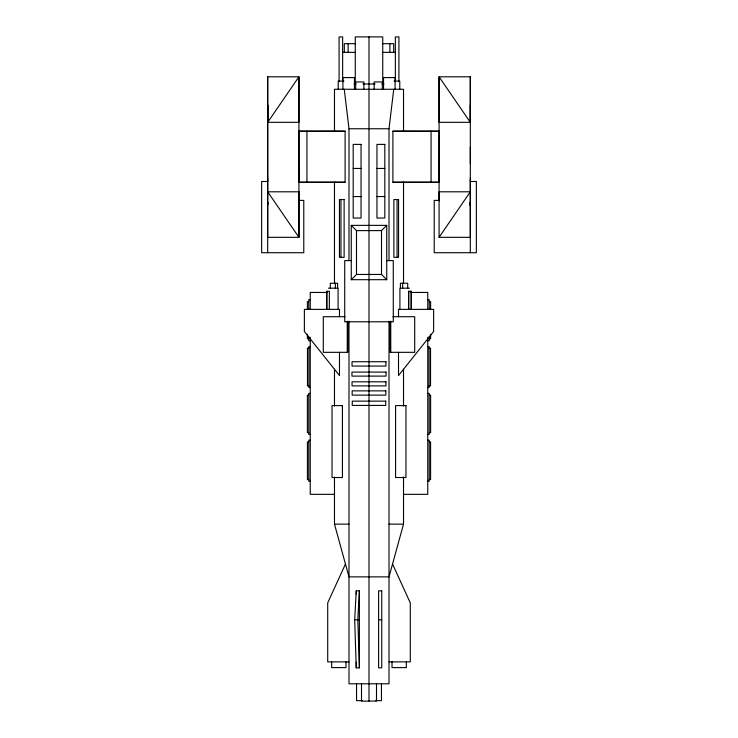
<?xml version="1.0" encoding="UTF-8"?>
<svg xmlns="http://www.w3.org/2000/svg" width="738" height="738" viewBox="0 0 738 738"><rect width="100%" height="100%" fill="white"/><g stroke="black" fill="none" stroke-linecap="round" stroke-linejoin="round"><path stroke-width="1.11" d="M267.682 252.719L267.691 178.153M268.281 203.384L267.682 205.92L267.682 237.313L298.918 237.313L298.918 76.807L267.682 76.807L267.673 181.493L261.639 181.483L261.639 252.719L303.779 252.719L303.779 200.404L298.918 200.404M398.52 352.33L398.511 375.541L433.63 331.51L433.63 309.379L398.511 309.379L398.511 316.713M403.086 131.17L439.092 131.216L439.036 182.258L403.031 182.212M439.092 200.893L439.092 191.797L470.309 191.797L470.318 237.313L439.082 237.313L439.092 76.807L470.318 76.807L470.318 252.719M470.309 178.153L470.309 191.797L439.082 237.313M470.327 163.688L470.327 147.139M470.318 76.807L470.309 122.314L439.073 122.314L439.082 76.807L470.309 122.314L470.318 105.008M354.692 619.819L356.251 590.852L359.388 590.852L359.388 667.853L356.251 667.853L354.692 619.819L359.388 619.819M359.388 590.852L357.819 619.819L359.388 667.853M389.009 260.394L389.009 128.763L393.751 89.27M403.52 477.089L403.52 524.128L389.009 576.867L348.991 576.867L334.48 524.128L334.48 477.089M345.458 564.035L327.709 602.872L327.709 661.875L348.991 661.875M386.74 279.693L381.5 274.453L381.5 230.607L386.74 225.367L351.26 225.367L351.26 279.693L386.74 279.693L386.74 225.367M351.26 279.693L356.5 274.453L356.5 230.607L351.26 225.367M439.092 182.258L392.893 182.258L392.893 131.207L403.52 131.17L403.52 89.27L334.48 89.27L334.48 131.17L345.107 131.207L345.107 182.258L298.908 182.258M392.893 182.258L403.52 182.221L403.52 283.235M334.969 182.212L298.964 182.258L298.908 131.216L334.914 131.17M355.541 43.671L344.305 43.671L344.305 52.361M382.459 43.671L393.695 43.671L393.695 52.361M342.644 52.361L355.264 52.361M382.736 52.361L395.356 52.361M343.926 81.106L338.225 81.106L338.225 89.27M394.074 81.106L399.775 81.106L399.775 89.27M354.019 83.984L356.02 83.984M362.967 83.984L375.033 83.984M381.98 83.984L383.981 83.984M344.249 89.27L348.991 128.763L389.009 128.763M298.908 131.216L345.107 131.207M392.893 131.207L439.092 131.216M353.188 168.448L361.048 168.448M376.952 168.448L384.812 168.448M470.318 181.483L476.361 181.483L476.361 252.719L434.221 252.719L434.221 200.404L439.082 200.404M353.188 196.548L361.048 196.548M376.952 196.548L384.812 196.548M268.475 202.535L267.691 202.535L267.682 76.807M469.525 202.535L470.309 202.535M356.5 230.607L381.5 230.607M351.334 260.615L344.72 260.615L344.72 321.786L393.28 321.786L393.28 260.615L386.666 260.615M356.5 274.453L381.5 274.453M328.502 288.189L338.087 288.189L338.087 309.379M409.498 288.189L399.913 288.189L399.913 309.379M327.414 292.451L310.246 292.451L310.246 309.379M410.586 292.451L427.754 292.451L427.754 309.379M310.246 299.729L308.733 299.729L308.733 309.554M427.754 299.729L429.267 299.729L429.267 309.554M308.733 301.694L307.386 301.694L307.386 309.554M429.267 301.694L430.614 301.694L430.614 309.554M345.033 316.713L323.299 316.713L323.299 352.33L347.847 352.33L347.847 321.307M392.967 316.713L414.701 316.713L414.701 352.33L390.153 352.33L390.153 321.307M308.733 338.751L307.386 338.751L307.386 334.259M429.267 338.751L430.614 338.751L430.614 334.259M310.246 340.707L308.733 340.707L308.733 336.205M427.754 340.707L429.267 340.707L429.267 336.205M310.246 346.565L308.927 346.565L308.927 387.533L310.246 387.533M427.754 346.565L429.073 346.565L429.073 387.533L427.754 387.533M308.927 348.216L307.469 348.216L307.469 385.882L308.927 385.882M429.073 348.216L430.531 348.216L430.531 385.882L429.073 385.882M310.246 393.391L308.788 393.391L308.788 434.368L310.246 434.368M427.754 393.391L429.212 393.391L429.212 434.368L427.754 434.368M308.788 395.134L307.386 395.134L307.386 432.625L308.788 432.625M429.212 395.134L430.614 395.134L430.614 432.625L429.212 432.625M310.246 440.217L308.761 440.217L308.761 481.194L310.246 481.194M427.754 440.217L429.239 440.217L429.239 481.194L427.754 481.194M308.761 441.905L307.414 441.905L307.414 479.515L308.761 479.515M429.239 441.905L430.586 441.905L430.586 479.515L429.239 479.515M334.609 494.331L310.246 494.331L310.246 337.331M403.391 494.331L427.754 494.331L427.754 337.331M334.48 524.128L348.991 524.128M389.009 524.128L403.52 524.128M378.612 619.819L381.749 619.819M389.009 661.875L410.291 661.875L410.291 602.872L392.542 564.035M362.155 700.657L356.546 700.657L356.546 683.794M375.845 700.657L381.454 700.657L381.454 683.794M345.107 182.258L334.48 182.221L334.48 283.235M469.719 203.384L470.318 205.92M339.48 352.33L339.489 375.541L304.37 331.51L304.37 309.379L339.489 309.379L339.489 316.713M431.075 131.207L431.075 182.249M411.389 309.379L411.389 291.27L408.594 291.27L408.594 309.379M411.075 291.27L411.075 309.379M408.704 291.27L408.704 309.379M407.708 288.189L407.708 283.235L400.402 283.235L400.402 288.189M406.334 661.875L406.334 667.604L392.016 667.604L392.016 661.875M403.52 369.249L403.52 405.965M402.662 283.235L402.662 288.189M398.917 81.697L398.917 36.928L395.356 36.928L395.356 81.733M397.044 199.528L397.044 257.35M395.088 89.27L395.088 77.582L383.539 77.582L383.539 89.27M390.753 321.307L390.753 352.33M389.895 43.671L389.895 52.361M389.009 321.344L389.009 683.794L348.991 683.794L348.991 321.344M382.736 83.984L382.736 36.9L355.264 36.9L355.264 83.984M382.302 89.27L382.302 81.946L374.138 81.946L374.138 89.27M376.5 683.794L376.5 701.1L361.5 701.1L361.5 683.794M368.991 36.9L368.991 701.1M363.862 89.27L363.862 81.946L355.698 81.946L355.698 89.27M356.251 590.852L356.251 594.191M356.251 662.143L356.251 667.853M354.461 89.27L354.461 77.582L342.912 77.582L342.912 89.27M348.991 128.763L348.991 260.394M348.105 43.671L348.105 52.361M347.247 321.307L347.247 352.33M345.984 661.875L345.984 667.604L331.666 667.604L331.666 661.875M342.644 81.733L342.644 36.928L339.083 36.928L339.083 81.697M340.956 199.528L340.956 257.35M337.598 288.189L337.598 283.235L330.292 283.235L330.292 288.189M335.338 283.235L335.338 288.189M334.48 369.249L334.48 405.965M329.296 309.379L329.406 291.27L326.611 291.27L326.611 309.379M326.925 291.27L326.925 309.379M306.925 131.207L306.925 182.249M267.682 105.008L267.673 122.314L298.927 122.314L298.908 76.807L267.691 122.314L267.691 105.008M298.927 191.797L298.918 237.313L267.691 191.797L298.927 191.797M361.048 144.39L353.188 144.39L353.188 218.042L361.048 218.042L361.048 144.39M384.812 144.39L376.952 144.39L376.952 218.042L384.812 218.042L384.812 144.39M344.12 199.528L339.452 199.528L339.452 257.35L344.12 257.35L344.12 199.528M398.548 199.528L393.88 199.528L393.88 257.35L398.548 257.35L398.548 199.528M385.956 361.731L352.044 361.731L352.044 366.066L385.956 366.066L385.956 361.731M386.039 372.081L351.961 372.081L351.961 376.103L386.039 376.103L386.039 372.081M385.946 381.804L352.054 381.804L352.054 385.891L385.946 385.891L385.946 381.804M385.826 390.863L352.174 390.863L352.174 395.134L385.826 395.134L385.826 390.863M385.734 401.131L352.266 401.131L352.266 405.439L385.734 405.439L385.734 401.131M342.423 405.605L332.035 405.605L332.035 477.523L342.423 477.523L342.423 405.605M405.965 405.605L395.577 405.605L395.577 477.523L405.965 477.523L405.965 405.605M381.749 590.852L378.612 590.852L378.612 667.853L381.749 667.853L381.749 590.852"/></g></svg>
